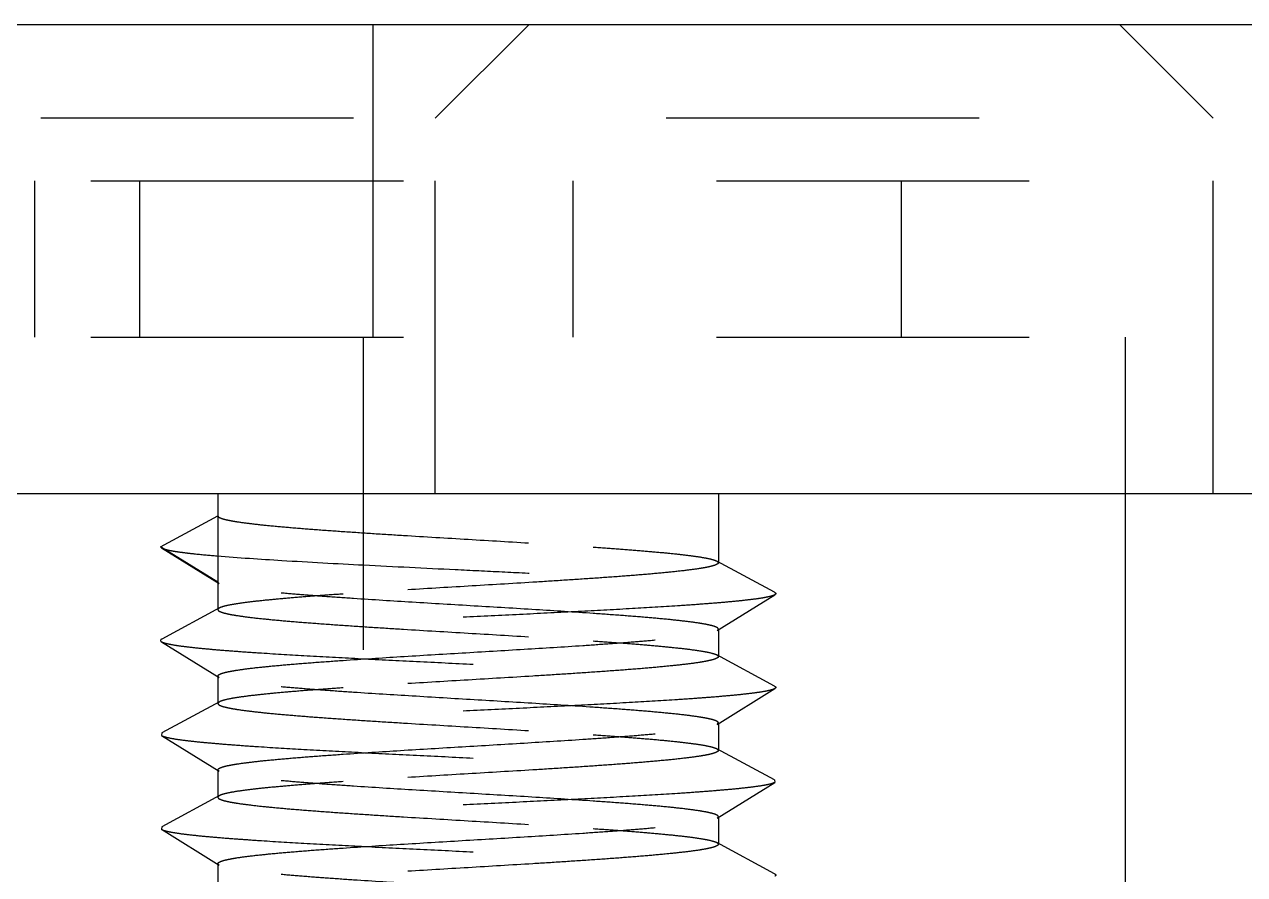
# Model space of a CAD drawing. Header units: inches. Extents: x 1246 to 1707, y -383 to -57.
# Drawn here: x 1346.734 to 1350.635, y -299.105 to -296.386 of the extents above; entities that cross this region are included whole.
import ezdxf

# ---------------------------------------------------------------- set-up
doc = ezdxf.new("R2010")
doc.units = ezdxf.units.IN
doc.header["$LTSCALE"] = 10
doc.header["$MEASUREMENT"] = 0
doc.linetypes.add('CENTER', pattern=[0.6, 0.375, -0.075, 0.075, -0.075])
doc.linetypes.add('HIDDEN', pattern=[0.2, 0.1, -0.1])
doc.layers.get('0').update_dxf_attribs({"linetype": 'CONTINUOUS'})
doc.layers.add('02___PRT_ALL_AXES', color=7, linetype='CONTINUOUS')
doc.layers.add('DEFAULT_2', color=8, linetype='HIDDEN')

msp = doc.modelspace()

# ---------------------------------------------------------------- linework, layer by layer
at = {"color": 7, "linetype": 'Continuous'}
for p, q in [((1319.6313, -296.386), (1637.9271, -296.386)), ((1319.6313, -297.886), (1637.9271, -297.886))]:
    msp.add_line(p, q, dxfattribs=at)
at = {"linetype": 'CENTER'}
msp.add_arc((1478.7792, -1654.6488), 1356.7628, 83.2637115, 96.7362885, dxfattribs=at)
at = {"layer": '02___PRT_ALL_AXES', "color": 8, "linetype": 'HIDDEN'}
for p, q in [((1347.8171, -297.386), (1347.8171, -301.286)), ((1350.2523, -297.386), (1350.2523, -297.886))]:
    msp.add_line(p, q, dxfattribs=at)
at = {"layer": '02___PRT_ALL_AXES', "color": 7, "linetype": 'Continuous'}
msp.add_line((1350.2523, -297.886), (1350.2523, -301.286), dxfattribs=at)
at = {"layer": 'DEFAULT_2', "color": 8, "linetype": 'HIDDEN'}
for p, q in [((1347.8471, -296.386), (1347.8471, -297.886)), ((1348.3471, -296.386), (1348.0471, -296.686)), ((1350.2346, -296.386), (1350.5346, -296.686)), ((1613.7858, -296.686), (1326.8971, -296.686)), ((1348.0471, -297.886), (1348.0471, -296.686)), ((1350.5346, -297.886), (1350.5346, -296.686)), ((1342.9458, -296.886), (1350.9236, -296.886)), ((1346.7666, -297.386), (1346.7666, -296.886)), ((1347.1028, -297.386), (1347.1028, -296.886)), ((1348.4884, -297.386), (1348.4884, -296.886)), ((1349.5379, -297.386), (1349.5379, -296.886)), ((1342.9458, -297.386), (1350.9236, -297.386)), ((1347.3523, -297.886), (1347.3523, -298.2574)), ((1348.9523, -297.886), (1348.9523, -298.1074)), ((1347.1687, -298.056), (1347.3523, -297.9574)), ((1347.1687, -298.056), (1347.1718, -298.0598)), ((1347.3523, -298.1696), (1347.1687, -298.056)), ((1347.1718, -298.0598), (1347.356, -298.1742)), ((1349.1318, -298.2017), (1348.9474, -298.1021)), ((1348.9474, -298.1021), (1348.9523, -298.1074)), ((1347.356, -298.1742), (1347.3523, -298.1696)), ((1348.9486, -298.3242), (1349.1328, -298.2098)), ((1347.3572, -298.2521), (1347.1727, -298.3517)), ((1347.3572, -298.2521), (1347.3523, -298.2574)), ((1348.9486, -298.3242), (1348.9523, -298.3196)), ((1348.9523, -298.3196), (1348.9523, -298.4074)), ((1347.1718, -298.3598), (1347.356, -298.4742)), ((1349.1318, -298.5017), (1348.9474, -298.4021)), ((1348.9474, -298.4021), (1348.9523, -298.4074)), ((1347.3523, -298.4696), (1347.3523, -298.5574)), ((1347.356, -298.4742), (1347.3523, -298.4696)), ((1348.9486, -298.6242), (1349.1328, -298.5098)), ((1347.3572, -298.5521), (1347.1727, -298.6517)), ((1347.3572, -298.5521), (1347.3523, -298.5574)), ((1347.1727, -298.6517), (1347.1718, -298.6598)), ((1348.9486, -298.6242), (1348.9523, -298.6196)), ((1348.9523, -298.6196), (1348.9523, -298.7074)), ((1347.1718, -298.6598), (1347.356, -298.7742)), ((1349.1318, -298.8017), (1348.9474, -298.7021)), ((1348.9474, -298.7021), (1348.9523, -298.7074)), ((1347.3523, -298.7696), (1347.3523, -298.8574)), ((1347.356, -298.7742), (1347.3523, -298.7696)), ((1348.9486, -298.9242), (1349.1328, -298.8098)), ((1349.1318, -298.8017), (1349.1328, -298.8098)), ((1347.3572, -298.8521), (1347.1727, -298.9517)), ((1347.3572, -298.8521), (1347.3523, -298.8574)), ((1348.9486, -298.9242), (1348.9523, -298.9196)), ((1348.9523, -298.9196), (1348.9523, -299.0074)), ((1347.1727, -298.9517), (1347.1718, -298.9598)), ((1347.1718, -298.9598), (1347.356, -299.0742)), ((1348.9474, -299.0021), (1348.9523, -299.0074)), ((1349.1318, -299.1017), (1348.9474, -299.0021)), ((1347.3523, -299.0696), (1347.3523, -299.1574)), ((1347.356, -299.0742), (1347.3523, -299.0696))]:
    msp.add_line(p, q, dxfattribs=at)
for points, knots in [([(1347.3523, -297.9574), (1347.3523, -297.9586), (1347.3537, -297.9605), (1347.3563, -297.9622), (1347.3608, -297.9645), (1347.3686, -297.9672), (1347.3806, -297.9702), (1347.3958, -297.9733), (1347.4224, -297.9777), (1347.4633, -297.9831), (1347.5212, -297.9891), (1347.5898, -297.9953), (1347.668, -298.0014), (1347.7545, -298.0076), (1347.8479, -298.0138), (1347.9812, -298.0222), (1348.1523, -298.0324), (1348.3546, -298.0445), (1348.488, -298.0529), (1348.5523, -298.0574)], [0, 0, 0, 0, 0.002951, 0.005145, 0.007941, 0.015462, 0.025645, 0.038495, 0.053985, 0.092669, 0.1411, 0.19848, 0.263849, 0.336102, 0.414008, 0.496243, 0.668052, 0.839852, 1, 1, 1, 1]), ([(1347.1718, -298.0598), (1347.174, -298.0612), (1347.1804, -298.0636), (1347.1922, -298.0667), (1347.2084, -298.0698), (1347.2287, -298.0729), (1347.2532, -298.0761), (1347.2938, -298.0806), (1347.3263, -298.0835), (1347.3493, -298.0854)], [0, 0, 0, 0, 0.04471, 0.112491, 0.203751, 0.318314, 0.455838, 0.615766, 1, 1, 1, 1]), ([(1348.5523, -298.0574), (1348.5783, -298.0592), (1348.6283, -298.0627), (1348.6996, -298.0683), (1348.7635, -298.0738), (1348.8189, -298.0793), (1348.8653, -298.0847), (1348.9019, -298.0901), (1348.9261, -298.0948), (1348.9401, -298.0989), (1348.9453, -298.101), (1348.9474, -298.1021)], [0, 0, 0, 0, 0.196693, 0.37717, 0.538715, 0.679239, 0.796913, 0.890175, 0.957973, 0.982173, 1, 1, 1, 1]), ([(1347.3493, -298.0854), (1347.4183, -298.0912), (1347.5747, -298.1015), (1347.8287, -298.1153), (1348.0635, -298.1267), (1348.2599, -298.1363), (1348.4058, -298.1434), (1348.5458, -298.1506), (1348.6767, -298.1578), (1348.7955, -298.1649), (1348.8994, -298.172), (1348.9755, -298.1782), (1349.0272, -298.1833), (1349.0585, -298.1869), (1349.0846, -298.1904), (1349.1053, -298.1939), (1349.1206, -298.1974), (1349.1288, -298.2001), (1349.1318, -298.2017)], [0, 0, 0, 0, 0.116215, 0.263038, 0.427014, 0.510758, 0.5931, 0.672139, 0.746052, 0.813137, 0.871851, 0.920849, 0.941346, 0.959022, 0.973777, 0.985542, 0.994277, 1, 1, 1, 1]), ([(1348.9523, -298.1074), (1348.9523, -298.1086), (1348.9509, -298.1105), (1348.9483, -298.1122), (1348.9438, -298.1145), (1348.9359, -298.1172), (1348.924, -298.1202), (1348.9088, -298.1233), (1348.8822, -298.1277), (1348.8413, -298.133), (1348.7835, -298.1391), (1348.7149, -298.1453), (1348.6366, -298.1514), (1348.5501, -298.1576), (1348.4568, -298.1638), (1348.3234, -298.1722), (1348.1523, -298.1824), (1347.9499, -298.1945), (1347.8166, -298.2029), (1347.7523, -298.2074)], [0, 0, 0, 0, 0.002946, 0.005136, 0.007926, 0.015442, 0.025615, 0.038456, 0.053942, 0.09261, 0.141033, 0.198411, 0.263781, 0.33604, 0.413953, 0.496193, 0.668011, 0.839832, 1, 1, 1, 1]), ([(1348.5523, -298.2696), (1348.4911, -298.2654), (1348.3642, -298.2572), (1348.1711, -298.2457), (1347.9769, -298.2341), (1347.8198, -298.2243), (1347.7026, -298.2162), (1347.6243, -298.2103), (1347.5543, -298.2044), (1347.4935, -298.1986), (1347.443, -298.1927), (1347.4077, -298.1877), (1347.3852, -298.1834), (1347.3727, -298.1805), (1347.3632, -298.1776), (1347.358, -298.1754), (1347.356, -298.1742)], [0, 0, 0, 0, 0.153215, 0.317568, 0.482925, 0.639047, 0.710595, 0.776296, 0.835139, 0.886221, 0.928765, 0.962148, 0.975256, 0.985931, 0.994162, 1, 1, 1, 1]), ([(1349.1328, -298.2098), (1349.1313, -298.2107), (1349.1276, -298.2123), (1349.1173, -298.2156), (1349.0991, -298.2193), (1349.0712, -298.2236), (1349.0354, -298.2279), (1348.992, -298.2323), (1348.9414, -298.2367), (1348.8839, -298.2411), (1348.7952, -298.2472), (1348.6715, -298.2546), (1348.5107, -298.2633), (1348.3375, -298.272), (1348.158, -298.2808), (1347.9783, -298.2895), (1347.8045, -298.2982), (1347.6427, -298.3069), (1347.518, -298.3144), (1347.4283, -298.3205), (1347.3701, -298.3249), (1347.3185, -298.3292), (1347.2742, -298.3336), (1347.2374, -298.3379), (1347.2085, -298.3422), (1347.1895, -298.346), (1347.1785, -298.3492), (1347.1744, -298.3508), (1347.1727, -298.3517)], [0, 0, 0, 0, 0.002611, 0.006215, 0.016495, 0.030864, 0.049236, 0.071467, 0.097374, 0.12674, 0.159315, 0.232952, 0.315766, 0.404918, 0.497344, 0.589872, 0.679323, 0.762625, 0.836921, 0.869882, 0.899668, 0.926026, 0.948731, 0.9676, 0.982482, 0.993281, 0.997144, 1, 1, 1, 1]), ([(1347.7523, -298.2074), (1347.7262, -298.2092), (1347.6763, -298.2127), (1347.6049, -298.2183), (1347.5411, -298.2238), (1347.4856, -298.2293), (1347.4393, -298.2347), (1347.4026, -298.2401), (1347.3785, -298.2448), (1347.3645, -298.2489), (1347.3592, -298.251), (1347.3572, -298.2521)], [0, 0, 0, 0, 0.196709, 0.377163, 0.538697, 0.679227, 0.796903, 0.890174, 0.957969, 0.982175, 1, 1, 1, 1]), ([(1349.1318, -298.2017), (1349.1328, -298.2023), (1349.1345, -298.2033), (1349.1359, -298.2053), (1349.1358, -298.2068), (1349.1349, -298.2084), (1349.1337, -298.2092), (1349.1328, -298.2098)], [0, 0, 0, 0, 0.316104, 0.524236, 0.615623, 0.718573, 1, 1, 1, 1]), ([(1347.3523, -298.2574), (1347.3523, -298.2586), (1347.3537, -298.2605), (1347.3563, -298.2622), (1347.3608, -298.2645), (1347.3686, -298.2672), (1347.3806, -298.2702), (1347.3958, -298.2733), (1347.4224, -298.2777), (1347.4633, -298.2831), (1347.5212, -298.2892), (1347.5898, -298.2953), (1347.668, -298.3014), (1347.7545, -298.3076), (1347.8479, -298.3138), (1347.9812, -298.3222), (1348.1523, -298.3324), (1348.3546, -298.3445), (1348.488, -298.3529), (1348.5523, -298.3574)], [0, 0, 0, 0, 0.002951, 0.005147, 0.007944, 0.015466, 0.025647, 0.038499, 0.05399, 0.092674, 0.141104, 0.198485, 0.263857, 0.336107, 0.414011, 0.496244, 0.668052, 0.839855, 1, 1, 1, 1]), ([(1348.9523, -298.3196), (1348.9523, -298.3184), (1348.9509, -298.3165), (1348.9482, -298.3147), (1348.9437, -298.3124), (1348.9359, -298.3098), (1348.924, -298.3067), (1348.9088, -298.3037), (1348.8822, -298.2992), (1348.8412, -298.2939), (1348.7834, -298.2878), (1348.7147, -298.2817), (1348.6365, -298.2755), (1348.5813, -298.2716), (1348.5523, -298.2696)], [0, 0, 0, 0, 0.008786, 0.015321, 0.023648, 0.046042, 0.076335, 0.114577, 0.160673, 0.27577, 0.419851, 0.590553, 0.785114, 1, 1, 1, 1]), ([(1347.7523, -298.4196), (1347.8135, -298.4154), (1347.9404, -298.4072), (1348.1334, -298.3957), (1348.3277, -298.3841), (1348.4847, -298.3743), (1348.6019, -298.3662), (1348.6802, -298.3603), (1348.7503, -298.3544), (1348.8111, -298.3485), (1348.8616, -298.3427), (1348.8969, -298.3377), (1348.9194, -298.3334), (1348.9319, -298.3305), (1348.9414, -298.3276), (1348.9466, -298.3254), (1348.9486, -298.3242)], [0, 0, 0, 0, 0.153219, 0.317585, 0.482945, 0.639064, 0.710611, 0.776315, 0.83516, 0.886237, 0.928778, 0.962155, 0.975262, 0.985932, 0.994163, 1, 1, 1, 1]), ([(1347.1727, -298.3517), (1347.1717, -298.3523), (1347.17, -298.3533), (1347.1686, -298.3553), (1347.1688, -298.3568), (1347.1697, -298.3584), (1347.1709, -298.3592), (1347.1718, -298.3598)], [0, 0, 0, 0, 0.316081, 0.524228, 0.615626, 0.718557, 1, 1, 1, 1]), ([(1347.1718, -298.3598), (1347.1732, -298.3607), (1347.177, -298.3623), (1347.1873, -298.3656), (1347.2055, -298.3693), (1347.2333, -298.3736), (1347.2691, -298.3779), (1347.3125, -298.3823), (1347.3632, -298.3867), (1347.4206, -298.3911), (1347.5093, -298.3972), (1347.633, -298.4046), (1347.7939, -298.4133), (1347.967, -298.422), (1348.1466, -298.4308), (1348.3263, -298.4395), (1348.5, -298.4482), (1348.6618, -298.4569), (1348.7865, -298.4644), (1348.8762, -298.4705), (1348.9345, -298.4749), (1348.986, -298.4792), (1349.0303, -298.4836), (1349.0671, -298.4879), (1349.096, -298.4922), (1349.115, -298.496), (1349.1261, -298.4992), (1349.1302, -298.5008), (1349.1318, -298.5017)], [0, 0, 0, 0, 0.002611, 0.006216, 0.016495, 0.030865, 0.049236, 0.071467, 0.097374, 0.12674, 0.159315, 0.232952, 0.315766, 0.404918, 0.497344, 0.589872, 0.679323, 0.762625, 0.836921, 0.869882, 0.899668, 0.926025, 0.948731, 0.9676, 0.982482, 0.99328, 0.997143, 1, 1, 1, 1]), ([(1348.5523, -298.3574), (1348.5783, -298.3592), (1348.6283, -298.3627), (1348.6996, -298.3683), (1348.7635, -298.3738), (1348.8189, -298.3793), (1348.8653, -298.3847), (1348.9019, -298.3901), (1348.9261, -298.3948), (1348.9401, -298.3989), (1348.9453, -298.401), (1348.9474, -298.4021)], [0, 0, 0, 0, 0.196688, 0.377164, 0.538712, 0.679237, 0.796915, 0.890178, 0.957977, 0.982175, 1, 1, 1, 1]), ([(1347.3523, -298.4696), (1347.3523, -298.4684), (1347.3537, -298.4665), (1347.3563, -298.4647), (1347.3608, -298.4624), (1347.3687, -298.4597), (1347.3806, -298.4567), (1347.3958, -298.4537), (1347.4224, -298.4492), (1347.4634, -298.4439), (1347.5212, -298.4378), (1347.5898, -298.4317), (1347.668, -298.4255), (1347.7233, -298.4216), (1347.7523, -298.4196)], [0, 0, 0, 0, 0.008793, 0.015335, 0.023667, 0.046068, 0.076369, 0.114618, 0.160717, 0.275825, 0.419907, 0.590602, 0.785144, 1, 1, 1, 1]), ([(1348.9523, -298.4074), (1348.9523, -298.4086), (1348.9509, -298.4105), (1348.9483, -298.4122), (1348.9438, -298.4145), (1348.9359, -298.4172), (1348.924, -298.4202), (1348.9088, -298.4233), (1348.8822, -298.4277), (1348.8413, -298.433), (1348.7835, -298.4391), (1348.7148, -298.4453), (1348.6366, -298.4514), (1348.5501, -298.4576), (1348.4568, -298.4638), (1348.3234, -298.4722), (1348.1523, -298.4824), (1347.9499, -298.4945), (1347.8166, -298.5029), (1347.7523, -298.5074)], [0, 0, 0, 0, 0.002947, 0.005136, 0.007927, 0.015443, 0.025617, 0.038458, 0.053945, 0.092616, 0.141039, 0.198415, 0.263784, 0.336042, 0.413954, 0.496196, 0.668015, 0.839831, 1, 1, 1, 1]), ([(1348.5523, -298.5696), (1348.4911, -298.5654), (1348.3642, -298.5572), (1348.1711, -298.5457), (1347.9769, -298.5341), (1347.8198, -298.5243), (1347.7026, -298.5162), (1347.6243, -298.5103), (1347.5542, -298.5044), (1347.4935, -298.4985), (1347.4429, -298.4927), (1347.4076, -298.4877), (1347.3852, -298.4834), (1347.3727, -298.4805), (1347.3632, -298.4776), (1347.358, -298.4754), (1347.356, -298.4742)], [0, 0, 0, 0, 0.153219, 0.317574, 0.482931, 0.639056, 0.710605, 0.776306, 0.83515, 0.886228, 0.928771, 0.962153, 0.97526, 0.985931, 0.994163, 1, 1, 1, 1]), ([(1349.1328, -298.5098), (1349.1313, -298.5107), (1349.1276, -298.5123), (1349.1173, -298.5156), (1349.0991, -298.5193), (1349.0712, -298.5236), (1349.0354, -298.5279), (1348.992, -298.5323), (1348.9414, -298.5367), (1348.8839, -298.5411), (1348.7952, -298.5472), (1348.6715, -298.5546), (1348.5107, -298.5633), (1348.3375, -298.572), (1348.158, -298.5808), (1347.9783, -298.5895), (1347.8045, -298.5982), (1347.6427, -298.6069), (1347.518, -298.6144), (1347.4283, -298.6205), (1347.3701, -298.6249), (1347.3185, -298.6292), (1347.2742, -298.6336), (1347.2374, -298.6379), (1347.2085, -298.6422), (1347.1895, -298.646), (1347.1785, -298.6492), (1347.1744, -298.6508), (1347.1727, -298.6517)], [0, 0, 0, 0, 0.002611, 0.006217, 0.016495, 0.030866, 0.049236, 0.071468, 0.097374, 0.126741, 0.159315, 0.232952, 0.315766, 0.404918, 0.497344, 0.589872, 0.679323, 0.762625, 0.836921, 0.869881, 0.899668, 0.926024, 0.948731, 0.967599, 0.982482, 0.993279, 0.997143, 1, 1, 1, 1]), ([(1347.7523, -298.5074), (1347.7262, -298.5092), (1347.6763, -298.5127), (1347.6049, -298.5183), (1347.5411, -298.5238), (1347.4856, -298.5293), (1347.4393, -298.5347), (1347.4026, -298.5401), (1347.3785, -298.5448), (1347.3645, -298.5489), (1347.3592, -298.551), (1347.3572, -298.5521)], [0, 0, 0, 0, 0.196694, 0.377169, 0.538708, 0.679229, 0.796904, 0.89017, 0.957973, 0.982173, 1, 1, 1, 1]), ([(1349.1318, -298.5017), (1349.1328, -298.5023), (1349.1345, -298.5033), (1349.1359, -298.5053), (1349.1358, -298.5068), (1349.1349, -298.5084), (1349.1337, -298.5092), (1349.1328, -298.5098)], [0, 0, 0, 0, 0.316082, 0.524236, 0.615651, 0.718581, 1, 1, 1, 1]), ([(1347.3523, -298.5574), (1347.3523, -298.5586), (1347.3537, -298.5605), (1347.3563, -298.5622), (1347.3608, -298.5645), (1347.3686, -298.5672), (1347.3806, -298.5702), (1347.3958, -298.5733), (1347.4224, -298.5777), (1347.4633, -298.5831), (1347.5211, -298.5891), (1347.5898, -298.5953), (1347.668, -298.6014), (1347.7545, -298.6076), (1347.8478, -298.6138), (1347.9812, -298.6222), (1348.1523, -298.6324), (1348.3546, -298.6445), (1348.488, -298.6529), (1348.5523, -298.6574)], [0, 0, 0, 0, 0.002951, 0.005144, 0.007939, 0.015463, 0.025642, 0.03849, 0.053982, 0.092659, 0.141089, 0.19847, 0.263839, 0.336093, 0.413997, 0.496228, 0.668038, 0.839847, 1, 1, 1, 1]), ([(1348.9523, -298.6196), (1348.9523, -298.6184), (1348.9509, -298.6165), (1348.9483, -298.6147), (1348.9437, -298.6124), (1348.9359, -298.6098), (1348.924, -298.6067), (1348.9088, -298.6037), (1348.8822, -298.5992), (1348.8412, -298.5939), (1348.7834, -298.5878), (1348.7148, -298.5817), (1348.6365, -298.5755), (1348.5813, -298.5716), (1348.5523, -298.5696)], [0, 0, 0, 0, 0.008781, 0.015312, 0.023635, 0.04602, 0.076306, 0.114544, 0.160637, 0.275732, 0.419816, 0.590523, 0.785097, 1, 1, 1, 1]), ([(1347.7523, -298.7196), (1347.8135, -298.7154), (1347.9404, -298.7072), (1348.1334, -298.6957), (1348.3277, -298.6841), (1348.4847, -298.6743), (1348.6019, -298.6662), (1348.6802, -298.6603), (1348.7503, -298.6544), (1348.8111, -298.6485), (1348.8616, -298.6427), (1348.8969, -298.6377), (1348.9194, -298.6334), (1348.9319, -298.6305), (1348.9414, -298.6276), (1348.9466, -298.6254), (1348.9486, -298.6242)], [0, 0, 0, 0, 0.153218, 0.317584, 0.482947, 0.639065, 0.710611, 0.776314, 0.835159, 0.886236, 0.928778, 0.962156, 0.975263, 0.985933, 0.994163, 1, 1, 1, 1]), ([(1348.5523, -298.6574), (1348.5783, -298.6592), (1348.6283, -298.6627), (1348.6996, -298.6683), (1348.7635, -298.6738), (1348.8189, -298.6793), (1348.8653, -298.6847), (1348.9019, -298.6901), (1348.9261, -298.6948), (1348.9401, -298.6989), (1348.9453, -298.701), (1348.9474, -298.7021)], [0, 0, 0, 0, 0.196687, 0.377166, 0.538714, 0.67924, 0.796917, 0.890181, 0.95798, 0.982176, 1, 1, 1, 1]), ([(1347.1718, -298.6598), (1347.1732, -298.6607), (1347.177, -298.6623), (1347.1873, -298.6656), (1347.2055, -298.6693), (1347.2333, -298.6736), (1347.2691, -298.6779), (1347.3125, -298.6823), (1347.3632, -298.6867), (1347.4206, -298.6911), (1347.5093, -298.6972), (1347.633, -298.7046), (1347.7939, -298.7133), (1347.967, -298.722), (1348.1466, -298.7308), (1348.3263, -298.7395), (1348.5, -298.7482), (1348.6618, -298.7569), (1348.7865, -298.7644), (1348.8762, -298.7705), (1348.9345, -298.7749), (1348.986, -298.7792), (1349.0303, -298.7836), (1349.0671, -298.7879), (1349.096, -298.7922), (1349.115, -298.796), (1349.1261, -298.7992), (1349.1302, -298.8008), (1349.1318, -298.8017)], [0, 0, 0, 0, 0.002611, 0.006217, 0.016495, 0.030866, 0.049236, 0.071468, 0.097374, 0.126741, 0.159315, 0.232952, 0.315766, 0.404918, 0.497344, 0.589872, 0.679323, 0.762625, 0.836921, 0.869881, 0.899668, 0.926024, 0.948731, 0.967598, 0.982482, 0.993279, 0.997142, 1, 1, 1, 1]), ([(1347.3523, -298.7696), (1347.3523, -298.7684), (1347.3537, -298.7665), (1347.3563, -298.7647), (1347.3608, -298.7624), (1347.3687, -298.7597), (1347.3806, -298.7567), (1347.3958, -298.7537), (1347.4224, -298.7492), (1347.4634, -298.7439), (1347.5212, -298.7378), (1347.5898, -298.7317), (1347.668, -298.7255), (1347.7233, -298.7216), (1347.7523, -298.7196)], [0, 0, 0, 0, 0.008795, 0.015339, 0.023673, 0.046078, 0.076382, 0.114633, 0.160732, 0.27584, 0.41992, 0.590611, 0.785151, 1, 1, 1, 1]), ([(1348.9523, -298.7074), (1348.9523, -298.7086), (1348.9509, -298.7105), (1348.9483, -298.7122), (1348.9438, -298.7145), (1348.936, -298.7172), (1348.924, -298.7202), (1348.9088, -298.7233), (1348.8822, -298.7277), (1348.8413, -298.733), (1348.7835, -298.7391), (1348.7149, -298.7453), (1348.6366, -298.7514), (1348.5501, -298.7576), (1348.4568, -298.7638), (1348.3234, -298.7722), (1348.1523, -298.7824), (1347.9499, -298.7945), (1347.8166, -298.8029), (1347.7523, -298.8074)], [0, 0, 0, 0, 0.002946, 0.005135, 0.007925, 0.01544, 0.025613, 0.038453, 0.053939, 0.092609, 0.141032, 0.198407, 0.263774, 0.33603, 0.413943, 0.496185, 0.668011, 0.839829, 1, 1, 1, 1]), ([(1348.5523, -298.8696), (1348.4911, -298.8654), (1348.3642, -298.8572), (1348.1711, -298.8457), (1347.9769, -298.8341), (1347.8198, -298.8243), (1347.7026, -298.8162), (1347.6243, -298.8103), (1347.5542, -298.8044), (1347.4935, -298.7985), (1347.4429, -298.7927), (1347.4076, -298.7877), (1347.3852, -298.7834), (1347.3727, -298.7805), (1347.3632, -298.7776), (1347.358, -298.7754), (1347.356, -298.7742)], [0, 0, 0, 0, 0.153219, 0.317575, 0.482929, 0.639053, 0.710603, 0.776306, 0.83515, 0.886228, 0.92877, 0.962153, 0.97526, 0.985931, 0.994164, 1, 1, 1, 1]), ([(1349.1328, -298.8098), (1349.1313, -298.8107), (1349.1276, -298.8123), (1349.1173, -298.8156), (1349.0991, -298.8193), (1349.0712, -298.8236), (1349.0354, -298.8279), (1348.992, -298.8323), (1348.9414, -298.8367), (1348.8839, -298.8411), (1348.7952, -298.8472), (1348.6715, -298.8546), (1348.5107, -298.8633), (1348.3375, -298.872), (1348.158, -298.8808), (1347.9783, -298.8895), (1347.8045, -298.8982), (1347.6427, -298.9069), (1347.518, -298.9144), (1347.4283, -298.9205), (1347.3701, -298.9249), (1347.3185, -298.9292), (1347.2742, -298.9336), (1347.2374, -298.9379), (1347.2085, -298.9422), (1347.1895, -298.946), (1347.1785, -298.9492), (1347.1744, -298.9508), (1347.1727, -298.9517)], [0, 0, 0, 0, 0.002611, 0.006217, 0.016495, 0.030866, 0.049236, 0.071468, 0.097374, 0.126741, 0.159315, 0.232952, 0.315766, 0.404918, 0.497344, 0.589872, 0.679323, 0.762625, 0.836921, 0.869881, 0.899668, 0.926024, 0.948731, 0.967598, 0.982482, 0.993279, 0.997142, 1, 1, 1, 1]), ([(1347.7523, -298.8074), (1347.7262, -298.8092), (1347.6763, -298.8127), (1347.6049, -298.8183), (1347.5411, -298.8238), (1347.4856, -298.8293), (1347.4393, -298.8347), (1347.4026, -298.8401), (1347.3785, -298.8448), (1347.3645, -298.8489), (1347.3592, -298.851), (1347.3572, -298.8521)], [0, 0, 0, 0, 0.196695, 0.377171, 0.538714, 0.679235, 0.796907, 0.890171, 0.957972, 0.982173, 1, 1, 1, 1]), ([(1347.3523, -298.8574), (1347.3523, -298.8586), (1347.3537, -298.8605), (1347.3563, -298.8622), (1347.3608, -298.8645), (1347.3686, -298.8672), (1347.3805, -298.8702), (1347.3957, -298.8733), (1347.4223, -298.8777), (1347.4633, -298.883), (1347.5211, -298.8891), (1347.5897, -298.8953), (1347.668, -298.9014), (1347.7545, -298.9076), (1347.8478, -298.9138), (1347.9811, -298.9222), (1348.1522, -298.9324), (1348.3546, -298.9445), (1348.488, -298.9529), (1348.5523, -298.9574)], [0, 0, 0, 0, 0.002949, 0.00514, 0.007933, 0.015453, 0.025628, 0.038472, 0.05396, 0.092632, 0.141056, 0.198435, 0.263805, 0.336061, 0.41397, 0.496206, 0.668022, 0.839839, 1, 1, 1, 1]), ([(1348.9523, -298.9196), (1348.9523, -298.9184), (1348.9509, -298.9165), (1348.9483, -298.9147), (1348.9437, -298.9124), (1348.9359, -298.9098), (1348.924, -298.9067), (1348.9088, -298.9037), (1348.8822, -298.8992), (1348.8412, -298.8939), (1348.7834, -298.8878), (1348.7148, -298.8817), (1348.6365, -298.8755), (1348.5813, -298.8716), (1348.5523, -298.8696)], [0, 0, 0, 0, 0.008779, 0.015303, 0.023617, 0.045999, 0.076283, 0.11451, 0.160603, 0.275693, 0.419792, 0.590503, 0.785066, 1, 1, 1, 1]), ([(1347.7523, -299.0196), (1347.8135, -299.0154), (1347.9404, -299.0072), (1348.1334, -298.9957), (1348.3276, -298.9841), (1348.4847, -298.9743), (1348.6019, -298.9662), (1348.6802, -298.9603), (1348.7503, -298.9544), (1348.8111, -298.9485), (1348.8616, -298.9427), (1348.8969, -298.9377), (1348.9194, -298.9334), (1348.9319, -298.9305), (1348.9414, -298.9276), (1348.9466, -298.9254), (1348.9486, -298.9242)], [0, 0, 0, 0, 0.153216, 0.31758, 0.482942, 0.639062, 0.710609, 0.776311, 0.835154, 0.886236, 0.928777, 0.962154, 0.975263, 0.985935, 0.994162, 1, 1, 1, 1]), ([(1347.1718, -298.9598), (1347.1732, -298.9607), (1347.177, -298.9623), (1347.1873, -298.9656), (1347.2055, -298.9693), (1347.2333, -298.9736), (1347.2691, -298.9779), (1347.3125, -298.9823), (1347.3632, -298.9867), (1347.4206, -298.9911), (1347.5093, -298.9972), (1347.633, -299.0046), (1347.7939, -299.0133), (1347.967, -299.022), (1348.1466, -299.0308), (1348.3263, -299.0395), (1348.5, -299.0482), (1348.6618, -299.0569), (1348.7865, -299.0644), (1348.8762, -299.0705), (1348.9345, -299.0749), (1348.986, -299.0792), (1349.0303, -299.0836), (1349.0671, -299.0879), (1349.096, -299.0922), (1349.115, -299.096), (1349.1261, -299.0992), (1349.1302, -299.1008), (1349.1318, -299.1017)], [0, 0, 0, 0, 0.00261, 0.006217, 0.016495, 0.030865, 0.049236, 0.071468, 0.097374, 0.126741, 0.159315, 0.232952, 0.315766, 0.404918, 0.497344, 0.589872, 0.679323, 0.762625, 0.836921, 0.869881, 0.899668, 0.926024, 0.948731, 0.967599, 0.982482, 0.993279, 0.997142, 1, 1, 1, 1]), ([(1348.5523, -298.9574), (1348.5783, -298.9592), (1348.6283, -298.9627), (1348.6996, -298.9683), (1348.7635, -298.9738), (1348.8189, -298.9793), (1348.8653, -298.9847), (1348.9019, -298.9901), (1348.9261, -298.9948), (1348.9401, -298.9989), (1348.9453, -299.001), (1348.9474, -299.0021)], [0, 0, 0, 0, 0.196706, 0.377159, 0.538698, 0.67923, 0.796907, 0.890176, 0.957971, 0.982175, 1, 1, 1, 1]), ([(1348.9523, -299.0074), (1348.9523, -299.0086), (1348.9509, -299.0105), (1348.9483, -299.0122), (1348.9438, -299.0145), (1348.9359, -299.0172), (1348.924, -299.0202), (1348.9088, -299.0233), (1348.8822, -299.0277), (1348.8413, -299.033), (1348.7834, -299.0391), (1348.7148, -299.0453), (1348.6366, -299.0514), (1348.5501, -299.0576), (1348.4567, -299.0638), (1348.3234, -299.0722), (1348.1523, -299.0824), (1347.9499, -299.0945), (1347.8166, -299.1029), (1347.7523, -299.1074)], [0, 0, 0, 0, 0.002948, 0.005141, 0.007935, 0.015452, 0.025627, 0.038475, 0.053962, 0.092639, 0.141064, 0.198443, 0.263812, 0.336063, 0.413972, 0.496211, 0.66803, 0.839842, 1, 1, 1, 1]), ([(1347.3523, -299.0696), (1347.3523, -299.0684), (1347.3537, -299.0665), (1347.3563, -299.0647), (1347.3608, -299.0624), (1347.3687, -299.0597), (1347.3806, -299.0567), (1347.3958, -299.0537), (1347.4224, -299.0492), (1347.4634, -299.0439), (1347.5212, -299.0378), (1347.5898, -299.0317), (1347.668, -299.0255), (1347.7233, -299.0216), (1347.7523, -299.0196)], [0, 0, 0, 0, 0.008794, 0.015336, 0.023669, 0.046072, 0.076374, 0.114624, 0.160722, 0.275827, 0.419908, 0.590601, 0.785144, 1, 1, 1, 1]), ([(1348.5523, -299.1696), (1348.4911, -299.1654), (1348.3642, -299.1572), (1348.1711, -299.1457), (1347.9769, -299.1341), (1347.8198, -299.1243), (1347.7026, -299.1162), (1347.6243, -299.1103), (1347.5542, -299.1044), (1347.4935, -299.0985), (1347.4429, -299.0927), (1347.4076, -299.0877), (1347.3852, -299.0834), (1347.3727, -299.0805), (1347.3632, -299.0776), (1347.358, -299.0754), (1347.356, -299.0742)], [0, 0, 0, 0, 0.153218, 0.317576, 0.482929, 0.639051, 0.710601, 0.776305, 0.835151, 0.886229, 0.928771, 0.962152, 0.97526, 0.985931, 0.994163, 1, 1, 1, 1]), ([(1349.1318, -299.1017), (1349.1328, -299.1023), (1349.1345, -299.1033), (1349.1359, -299.1053), (1349.1358, -299.1068), (1349.1349, -299.1084), (1349.1337, -299.1092), (1349.1328, -299.1098)], [0, 0, 0, 0, 0.316234, 0.52428, 0.615716, 0.718695, 1, 1, 1, 1])]:
    msp.add_open_spline(points, degree=3, knots=knots, dxfattribs=at)

doc.saveas('drawing.dxf')
